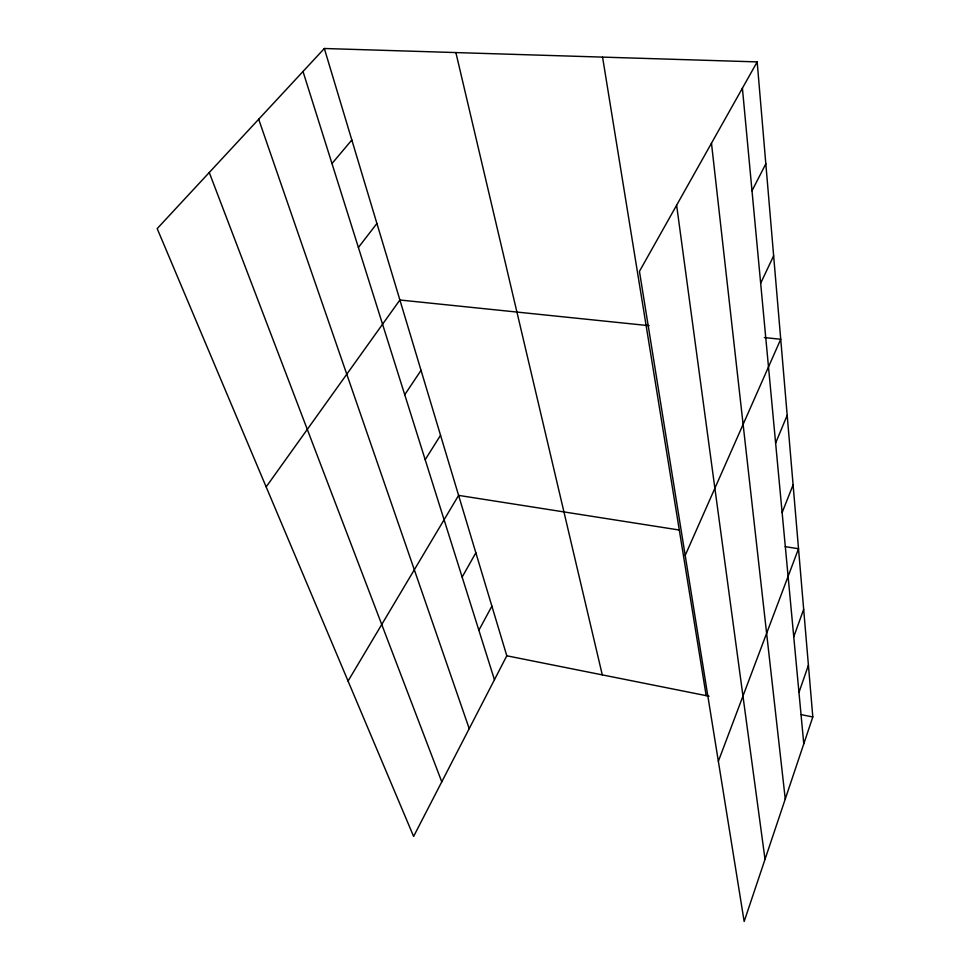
<?xml version="1.0" encoding="UTF-8"?>
<svg xmlns="http://www.w3.org/2000/svg" width="970" height="970" viewBox="0 0 970 970"><rect width="100%" height="100%" fill="white"/><g stroke="black" fill="none" stroke-linecap="round" stroke-linejoin="round"><path stroke-width="1.45" d="M757.17 61.898L812.811 716.963L744.16 921.5L639.448 271.37L757.17 61.898L324.332 48.5L157.188 228.617L413.608 836.419L506.801 655.793L324.332 48.5M798.965 692.447L808.422 665.238M793.751 636.793L803.669 609.342M718.358 761.292L798.528 548.741L785.227 546.656M782.123 512.609L793.096 484.854M775.624 443.06L787.191 415.293M685.196 555.422L780.729 339.257L764.348 337.572M760.662 283.252L773.636 255.813M752.005 190.811L765.827 163.821M478.877 630.257L491.887 606.129M462.132 577.077L475.858 552.791M348.06 681.061L458.604 495.379L679.303 530.032M425.187 459.695L440.55 435.287M404.745 394.729L421.041 370.358M266.156 486.891L399.895 299.997L649.1 325.69M358.391 247.471L376.906 223.488M331.983 163.566L351.819 139.995M506.801 655.793L709.094 696.23M801.123 714.623L812.811 716.963M209.265 172.49L441.774 781.844M258.687 119.237L469.213 728.652M303.004 71.477L494.445 679.74M455.876 52.574L602.285 674.877M602.564 57.109L706.172 695.648M676.623 205.216L765.027 859.323M711.483 143.196L785.263 799.037M742.402 88.173L803.778 743.881"/></g></svg>
